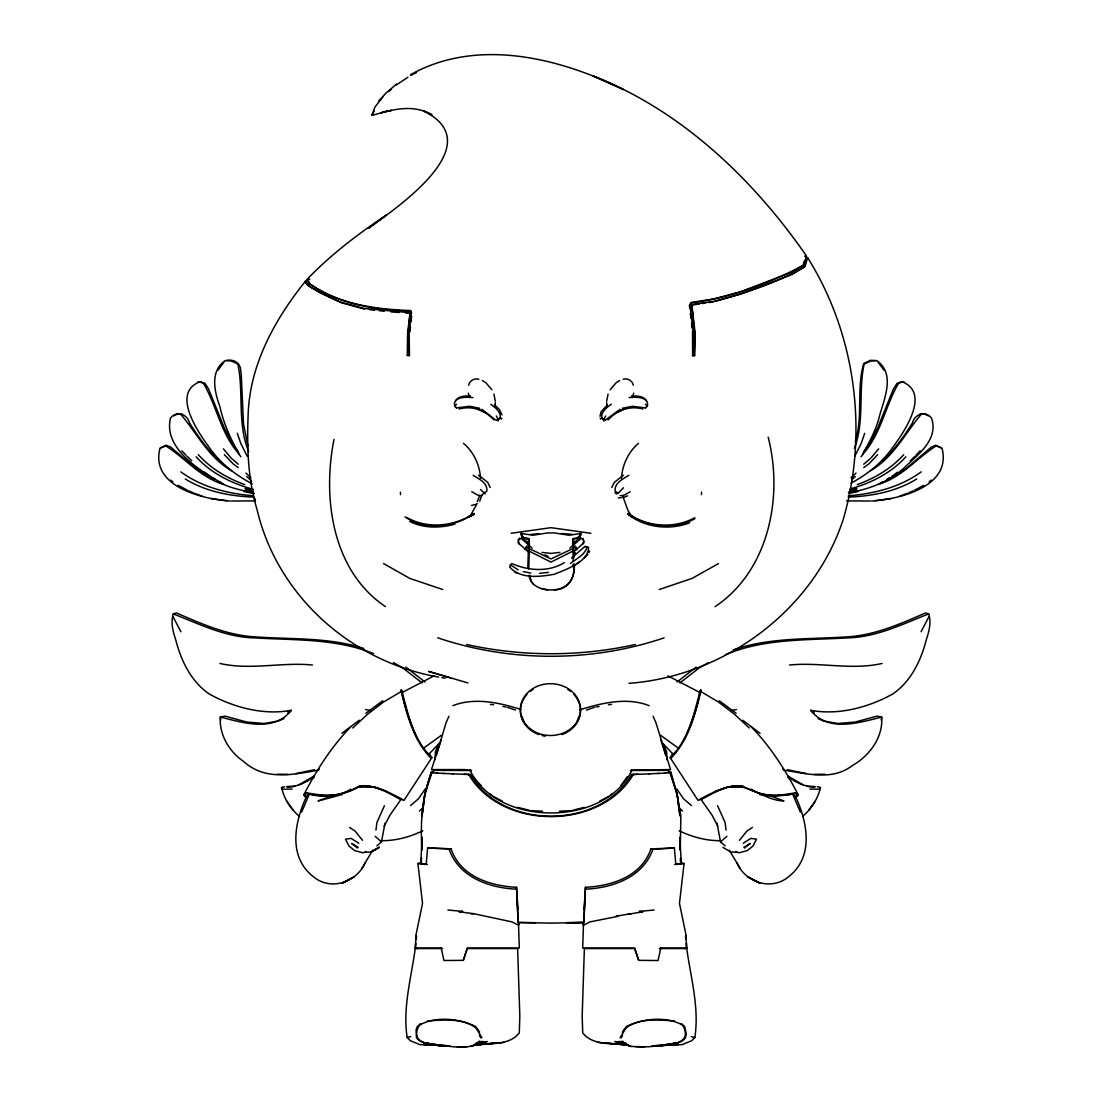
<?xml version="1.0" encoding="UTF-8"?>
<svg xmlns="http://www.w3.org/2000/svg" width="1102" height="1102" viewBox="0 0 1102 1102"><rect width="100%" height="100%" fill="white"/><g stroke="black" fill="none" stroke-linecap="round" stroke-linejoin="round"><path stroke-width="1.5" d="M685.72 939.014L685.499 935.984L686.229 935.984L679.479 903.406L684.067 863.555L675.815 864.519L674.396 848.03L650.924 848.871C641.626 876.476 611.844 885.953 585.438 887.303L583.826 922.498L551 923.118L518.174 922.498L516.562 887.303C490.156 885.953 460.374 876.476 451.076 848.871L427.604 848.03L426.185 864.519L417.933 863.555L422.521 903.406L415.771 935.984L416.501 935.984L416.28 939.014M371.953 115.324L374.942 107.018L382.807 97.004M599.97 416.294L601.155 411.625L607.477 404.806M813.937 711.341L813.923 713.256L810.728 710.322C838.581 715.46 868.307 707.498 892.772 693.985C911.092 681.394 921.107 660.332 926.41 639.325C929.165 630.978 931.41 622.492 928.738 613.91L925.542 612.946C899.852 624.104 873.569 635.826 845 636.984C807.642 639.394 769.251 637.411 733.34 649.877M340.325 302.044L363.701 308.436L410.082 312.692L407.588 333.272L407.272 355.381L409.489 355.629L409.131 333.272L411.501 312.692L410.343 310.516C375.052 309.331 338.686 304.166 309.111 283.352L306.921 279.495C330.628 254.782 358.109 233.886 386.568 214.931L368.412 228.307C398.607 206.542 490.652 143.783 423.471 110.93L431.943 114.773C412.988 103.781 392.353 109.442 372.517 115.324M527.817 568.384L528.381 549.939M528.726 568.935L529.346 550.063L528.836 539.126L527.651 538.423L529.139 538.782L529.401 545.035M407.823 355.519L408.126 333.644L410.082 312.692M528.409 548.286L528.547 539.994L527.651 538.423M692.593 352.612L692.524 331.426M804.625 256.132L807.628 257.634L805.08 266.45L792.118 274.467L740.296 294.206L714.316 301.19L691.78 304.634L695.307 334.223L694.728 355.381L692.538 355.877L693.447 334.223L689.935 304.744L691.491 302.389L714.055 298.89L739.952 291.934L791.126 272.511L804.116 264.769L806.361 255.774C752.859 178.744 681.022 110.145 592.532 75.721L623.319 89.537C559.141 57.662 477.18 37.551 410.867 74.495M584.57 900.196L584.101 909.673M421.818 850.234L422.231 837.272L420.675 863.541L421.529 858.031M421.708 849.449C420.799 823.139 421.033 796.512 432.08 771.937L431.006 772.323L424.862 794.556L422.066 815.893L424.959 793.688M694.191 355.781L694.756 334.705L691.78 304.634M252.275 483.93C235.456 474.907 220.056 463.171 209.187 447.288C197.726 431.764 171.251 393.207 199.627 381.871L203.553 383.441C216.791 406.101 221.158 434.698 239.368 454.396C230.924 439.877 223.527 423.32 219.849 406.418C214.408 391.72 209.752 371.016 225.166 360.616L231.158 360.933L237.839 364.018C243.941 392.546 237.068 423.76 248.708 451.655M421.419 863.197L421.515 859.946M572.599 545.035L572.861 538.782L574.349 538.423M701.437 494.646L701.561 492.208M434.946 759.884L435.4 751.729L438.706 744.029M606.679 401.238L608.07 394.075M415.647 948.078L415.964 943.546M416.322 935.984L414.999 948.078L441.213 948.078L443.941 960.517L463.295 960.352L467.372 948.078L519.29 948.078L518.587 925.652M621.459 478.268C622.272 465.016 628.278 451.889 638.54 443.321M583.413 925.652L582.71 948.078L634.628 948.078L638.705 960.352L658.059 960.517L660.787 948.078L687.001 948.078L685.678 935.984M319.263 768.962L318.382 770.202C293.104 774.623 264.948 781.029 243.487 761.372C229.133 751.564 219.133 734.731 220.304 717.058C243.019 722.678 273.792 732.692 291.272 710.322C263.419 715.46 233.693 707.498 209.228 693.985C190.908 681.394 180.893 660.332 175.59 639.325C172.835 630.978 170.59 622.492 173.262 613.91L176.458 612.946C202.148 624.104 228.431 635.826 257 636.984C292.664 639.435 329.264 637.3 363.729 648.431M585.438 887.303L583.922 922.098L582.972 925.005L583.605 924.179M481.932 409.31L495.211 419.71L497.002 420.344L500.005 418.581C501.837 412.341 495.115 407.423 490.734 404.241M409.861 331.95L410.454 326.867M411.046 321.784L411.638 316.701M375.961 830.123L376.898 822.56L384.419 805.755M436.42 754.994L446.158 722.444L448.941 716.259M384.942 823.318L381.485 841.928L376.884 845.881M334.016 439.436C322.252 498.049 332.184 570.877 385.438 606.61M494.77 406.363L495.418 402.629M881.187 719.909L881.696 717.058L876.903 716.135L855.235 722.044L837.878 723.477L823.745 721.039L818.083 718.642M819.681 787.338L820.494 787.682C817.753 798.785 811.347 809.13 802.545 816.458M580.038 536.66L581.181 534.208L580.602 533.024L579.804 536.908L574.101 538.685M672.936 753.424L670.154 757.653L671.104 758.135C688.681 739.828 695.5 714.096 701.037 689.948L699.357 693.227M481.918 495.129L479.701 501.121M855.248 441.819C863.293 416.391 856.295 388.414 863.761 363.453L870.387 360.354L875.759 360.506M654.74 1045.757L682.124 1044.627L691.629 1040.729L694.839 1037.492C699.453 1007.917 690.789 977.846 686.753 948.56L659.478 948.56L660.787 948.078M804.281 260.954L803.165 265.43C768.301 283.682 730.185 297.871 690.899 303.009L689.397 305.35L689.783 308.615M468.653 385.259C469.466 380.755 474.494 377.793 478.833 379.281M611.775 487.497L614.379 482.263L623.429 475.224M632.507 397.547L633.705 393.18M806.664 258.336L804.143 267.125C776.745 283.049 745.737 292.788 715.294 301.356M929 616.597L921.093 631.735M684.025 1038.635C686.877 1033.731 684.852 1027.422 681.05 1023.579L684.604 1026.375L686.27 1033.979L685.527 1037.753L683.529 1039.944L678.171 1042.382M479.769 495.39L477.318 501.52M424.862 794.556L432.08 771.937M518.395 924.179L519.028 925.005L518.078 922.098L516.562 887.303M854.367 448.39C864.767 421.363 858.1 391.43 864.161 364.018L870.842 360.933L876.834 360.616C895.582 373.867 884.314 398.387 879.548 415.853C876.324 429.505 869.037 442.605 862.632 454.396C880.842 434.698 885.209 406.101 898.447 383.441L902.373 381.871C930.749 393.207 904.274 431.764 892.813 447.288C882.206 462.675 867.398 474.342 851.047 483.144M463.295 960.352L467.372 948.078M864.657 433.375L861.213 443.417L854.67 456.476M441.323 739.414L431.447 769.568L464.424 769.568L471.477 770.532L433.279 770.326L433.623 771.992L432.576 772.378L433.857 772.736M213.912 479.48L196.087 468.708L170.342 446.778L166.03 445.401L160.038 448.142C149.776 486.602 202.603 499.22 230.208 501.066M582.435 539.773L583.096 538.479M501.451 419.063L501.768 418.209M384.212 826.114L389.97 815.122L400.88 799.57C387.987 792.848 374.184 783.839 359.004 786.897C343.659 795.121 326.591 798.812 309.29 794.156L301.645 812.105M588.936 552.681L589.653 550.986M575.024 545.972L576.828 549.154L551 562.103L525.172 549.154L526.976 545.972M477.138 503.545L469.59 517.1M521.962 536.66L520.819 534.208L521.398 533.024L522.196 536.908L528.836 539.126M683.929 740.213C691.56 724.289 697.29 707.401 700.61 690.059L700.032 690.747M580.382 535.035L577.283 538.134M472.923 515.35L474.039 513.518L468.185 516.797M305.461 796.65L303.932 794.597C316.453 770.202 331.385 746.784 350.56 727.044M372.641 850.221L361.635 868.844M674.396 848.03L652.907 849.243C643.113 877.109 613.167 887.813 586.03 889.149M473.157 515.075L474.039 513.518C454.63 527.5 425.096 531.219 405.013 516.824M621.17 1037.932L622.602 1035.439M425.152 789.073L418.471 798.743L410.55 805.59M583.041 543.989L584.101 542.17M672.509 754.002L673.281 754.347C688.957 737.513 693.929 714.041 699.701 692.442L667.95 675.87M371.953 114.856L374.212 111.082M217.893 370.286L223.83 362.338M627.327 776.621L620.894 785.533M625.413 1028.841L620.095 1037.74M429.064 753.424L431.846 757.653L403.979 800.369C390.26 792.848 375.203 784.225 359.1 786.153C343.163 795.492 324.828 798.013 306.811 793.316L304.042 795.038L306.315 798.082M455.484 400.825C458.404 395.783 465.32 395.921 470.43 395.893M898.447 383.441L896.821 383.634L893.364 389.089L877.729 427.824L869.933 442.742L863.761 451.82M226.241 360.506C229.739 359.224 237.013 360.891 237.839 364.018M653.059 716.259L655.842 722.444L670.553 769.568L632.011 770.133C604.846 827.216 497.071 827.299 469.989 770.133M622.382 1032.147L626.349 1026.513C642.989 1018.51 665.002 1016.085 681.835 1024.626L681.05 1023.579M637.92 774.155L631.625 774.582C599.681 830.013 502.319 830.013 470.375 774.582L464.08 774.155M633.43 774.265C600.576 830.688 501.424 830.688 468.57 774.265M605.687 415.977L603.744 419.38L604.998 420.344L620.068 409.31M739.47 840.303L746.949 831.046L752.446 827.437M365.093 862.88C356.566 882.509 330.696 891.022 313.671 876.93C287.443 856.833 294.647 821.775 306.755 795.864L309.29 794.156M610.109 389.819L616.073 382.807L619.6 380.521M808.606 810.342L815.384 800.934M423.829 1042.382L418.471 1039.944L416.473 1037.753L416.088 1029.709L417.396 1026.375L420.95 1023.579L420.165 1024.626C436.998 1016.085 459.011 1018.51 475.651 1026.513L479.618 1032.147M861.103 456.71L862.838 454.382M795.685 798.082L797.958 795.038L795.189 793.316C777.172 798.013 758.837 795.492 742.9 786.153C726.797 784.225 711.74 792.848 698.021 800.369L670.154 757.653M308.629 280.845L305.447 281.203C275.224 318.809 250.264 363.701 248.225 412.892C246.834 445.47 247.578 478.543 257.152 509.978C277.594 596.526 351.869 661.861 438.527 677.069M796.539 796.65L798.068 794.597C785.547 770.202 770.615 746.784 751.44 727.044M420.95 1023.579C417.148 1027.422 415.123 1033.731 417.975 1038.635M878.611 448.845L870.911 458.033L863.706 464.245M525.172 549.154L526.081 548.038M587.793 554.361L584.294 557.915M877.633 454.644L868.831 463.887L863.775 467.592M624.283 1029.695C637.121 1017.242 658.046 1020.19 674.438 1020.838M573.591 548.286L573.453 539.994L574.638 538.713M378.895 100.792L386.265 92.802L396.596 84.041M916.024 455.14L920.17 450.814M434.05 675.87L402.299 692.442C408.071 714.041 413.043 737.513 428.719 754.347L440.318 742.266M622.382 408.236L632.355 406.294L645.496 407.892L647.411 405.949C649.34 396.651 635.207 396.789 629.146 397.602M478.833 1042.189L474.838 1044.792L479.756 1041.032M910.28 460.788L914.991 456.214M903.723 454.685C891.187 468.612 874.795 478.227 857.301 484.591M851.061 477.813L856.006 473.075M905.899 456.779C891.091 473.033 871.103 483.186 850.083 488.889M848.747 492.787C868.996 489.219 889.052 481.877 904.287 467.675C917.718 454.713 938.835 439.863 931.562 418.264C925.873 410.261 914.839 413.856 912.456 422.837C903.695 437.012 893.791 450.663 881.269 461.793M352.764 727.981L367.297 714.44L383.51 702.029L401.266 691.505L400.963 689.948L402.643 693.227M291.272 710.322L288.077 713.256L288.063 711.341M851.626 479.866L855.276 476.532M681.546 1040.798L684.328 1038.318M725.116 845.881L720.515 841.928L726.852 836.294M623.498 487.745L618.332 493.076L616.748 493.944L614.999 492.801M676.986 682.028L696.12 667.123M679.934 682.909L699.067 668.005L708.531 662.591M921.451 414.104C905.017 433.196 893.323 457.853 870.332 470.774M584.129 924.964L589.804 921.947L618.305 916.244L616.101 916.148L642.852 911.85L639.27 911.368L654.12 910.032M471.146 516.246L473.543 514.152L469.19 516.893M419.435 811.031L423.196 807.766M564.431 562.599C548.369 572.448 528.271 570.767 511.686 563.521L509.62 566.924C520.061 579.321 540.076 576.842 554.458 574.238C565.684 569.569 588.909 561.731 588.509 547.295L584.831 546.482L571.525 558.135M572.737 543.713L579.941 537.748M388.593 91.535L391.224 89.317M500.322 417.699L498.256 419.38L496.313 415.977M881.862 482.759L882.633 482.139M715.129 606.61C768.865 570.698 783.508 496.768 768.163 437.177M573.577 554.292L575.423 552.805M929.151 481.781L931.273 480.086M744.456 848.044L750.31 843.429L743.933 847.273M579.294 537.445L575.327 538.782M609.709 795.672L611.968 793.936M569.844 548.066L581.622 538.107M573.371 552.171L582.6 543.906L583.964 540.82L582.889 539.03M253.253 492.787C243.776 490.858 225.111 486.808 220.235 482.139C198.553 469.824 163.468 447.798 170.438 418.264C176.127 410.261 187.161 413.856 189.544 422.837C198.305 437.012 208.209 450.663 220.731 461.793M341.895 733.326L359.224 720.24M576.966 563.659L579.597 561.676M892.165 476.188L897.496 472.235M365.823 713.283L382.766 700.734M379.102 847.369L371.181 852.039L379.102 847.369L371.181 852.039L365.492 852.218M519.565 539.773L519.111 539.03L521.26 538.479L532.156 548.066M423.375 748.327L441.227 735.406M743.23 843.237L750.848 838.402L756.523 839.159L752.942 846.129L747.321 850.606L738.905 852.838L736.136 851.474M314.235 775.987L298.89 784.803M611.266 404.241C606.885 407.423 600.163 412.341 601.995 418.581L603.744 419.38L601.678 417.699M570.505 563.411C576.429 558.659 585.066 554.816 587.187 546.881L584.831 546.482M310.53 779.541L314.373 776.924M573.109 566.276L575.685 564.527M396.472 84.868L407.85 77.305M921.176 471.876C900.127 487.277 874.093 493.751 848.457 495.776L848.416 497.085C872.123 496.148 896.27 491.63 916.699 478.971M624.517 408.814L617.423 412.355M456.572 404.255L454.589 405.949L456.503 407.892L469.645 406.294L479.618 408.236M303.932 794.597L306.714 792.875C321.233 795.217 337.832 798.179 350.712 789.156M628.843 475.265C623.085 478.943 613.952 483.062 615.178 491.34L618.332 493.076M431.199 1044.724L439.436 1045.481L437.081 1045.275C450.029 1045.674 464.562 1050.027 476.615 1044.062M630.206 491.712L625.674 494.343A9.615 8.885 64.6 0 1 620.109 495.556M299.455 816.458C291.204 809.447 284.591 799.777 282.029 789.17L292.099 789.087M608.056 419.972C616.955 410.261 629.931 405.357 642.893 408.994M886.917 479.218L889.548 477.703M923.765 485.335L914.481 490.28M452.881 705.666C474.452 697.139 499.523 702.608 520.984 709.536M447.26 1045.757L419.876 1044.627L410.371 1040.729L407.161 1037.492L410.784 1036.624M681.945 1041.17L675.678 1043.787L668.28 1044.93L672.812 1044.531M718.504 563.549L692.152 578.371L659.244 589.529M422.796 830.798C409.903 836.969 395.673 840.909 381.306 840.674M694.852 518.711C674.272 530.048 646.626 527.83 627.961 513.532L628.843 515.157M699.674 799.777L705.817 796.567M519.772 538.024L519.111 539.03M694.825 517.72C675.361 528.368 650.084 527.224 631.239 515.598M599.653 801.14L608.579 796.553M470.761 515.419C451.724 526.715 426.763 528.684 407.175 517.72M417.933 863.555L420.716 862.659M431.846 757.653L430.896 758.135C413.608 740.268 406.913 715.088 401.266 691.505M888.088 479.48L905.913 468.708L931.658 446.778L935.97 445.401L941.962 448.142C952.224 486.602 899.397 499.22 871.792 501.066M309.001 780.299L301.369 784.073L292.953 786.759L287.278 787.269M627.493 495.845L623.47 497.525M365.864 851.474L363.095 852.838L354.679 850.606L349.058 846.129L345.477 839.159L351.152 838.402L358.77 843.237M410.688 75.404L416.556 72.567M575.933 547.102L551 558.948L526.067 547.102M605.37 420.248L603.552 420.84M428.719 754.347L429.491 754.002M173.565 415.798L177.27 414.145L181.844 413.925M909.04 492.649L913.117 490.872M283.917 718.642L278.255 721.039L264.122 723.477L246.765 722.044L225.097 716.135L220.304 717.058L220.813 719.909M284.729 786.608L281.506 787.682L282.029 789.17M281.506 787.682L282.319 787.338M896.821 383.634L900.899 381.926L904.287 382.077M503.958 1042.409L475.251 1045.068C489.687 1042.726 509.138 1046.018 519.276 1032.891L519.827 1016.223L517.623 948.56L467.344 948.56M936.631 445.607C917.057 457.798 901.588 477.662 878.349 484.384L882.537 482.001M330.49 796.278L318.023 800.989L342.378 794.514M476.243 504.344L471.463 505.446M899.866 496.12L907.676 493.241M714.757 791.691L726.934 787.2L735.392 785.85L742.831 786.484M725.35 654.726C764.182 638.375 806.829 640.262 848.003 637.879C876.765 637.094 902.662 624.035 928.738 613.91M689.618 522.816C670.484 530.117 647.453 527.996 630.509 516.204M759.622 794.514L771.51 796.278L783.977 800.989C764.127 800.658 748.189 782.062 728.05 787.269C718.449 789.955 709.853 794.914 701.12 799.57L712.03 815.122L717.788 826.114M586.443 710.06L594.419 707.346M477.703 1043.112L482.704 1041.418L477.91 1042.575M645.496 407.892L647.411 405.949L645.428 404.255M664.12 637.838C591.485 662.454 510.364 662.385 437.728 637.81M580.258 533.547L569.031 535.241L554.623 532.955L547.377 532.955L532.969 535.241L521.742 533.547M166.719 445.401L160.589 447.949M668.143 772.736L669.424 772.378L668.377 771.992L668.721 770.326L630.523 770.532L632.011 770.133M670.994 772.323L669.92 771.937L677.041 793.688L679.934 815.893L677.138 794.556L670.994 772.323L664.327 773.081M849.683 490.459L856.97 488.475L850.537 489.522M454.864 524.153C440.29 528.216 423.471 528.519 409.779 521.398M676.201 1042.974L665.388 1044.682M623.167 379.281C627.506 377.793 632.534 380.755 633.347 385.259M572.833 810.245L584.225 807.38M579.5 709.908C601.485 702.993 626.997 696.891 649.119 705.666M314.538 769.692L295.846 773.576M470.94 1046.432L473.764 1045.77M848.416 492.181L856.736 490.349L850.207 491.093M680.182 850.234L679.769 837.272L681.325 863.541L674.658 864.395M219.463 482.001L223.651 484.384C200.412 477.662 184.943 457.798 165.369 445.607M882.068 663.459C851.626 670.471 820.329 661.93 789.514 665.016M731.535 710.528L736.453 709.495M849.16 493.338L858.045 491.575M595.962 707.043L599.075 706.437M203.553 383.441L205.179 383.634L208.636 389.089L224.271 427.824L232.067 442.742L238.239 451.82M684.452 948.56L687.001 948.078M427.604 848.03L451.076 848.871M635.331 644.518C579.886 656.792 522.128 656.792 466.669 644.518M476.16 1043.498L487.139 1041.555L475.348 1043.608M559.94 552.419L551 553.411L542.06 552.419M554.278 589.873C568.398 590.162 575.754 576.456 574.156 563.811M891.105 498.545L875.208 500.652M691.188 305.226L699.219 304M702.429 303.518L705.638 303.022M708.848 302.54L713.669 301.796M736.907 862.88C745.434 882.509 771.304 891.022 788.329 876.93C814.557 856.833 807.353 821.775 795.245 795.864L792.71 794.156L771.51 796.278M511.149 533.272L551 527.679L590.851 533.272M548.507 572.393L539.539 573.315M539.112 533.671L530.93 534.415M608.414 704.743L611.596 704.385M824.751 774.224L814.13 774.362M670.801 1044.724L648.238 1046.79L635.551 1046.68M660.69 1045.66L662.894 1045.44L660.58 1045.66M474.59 1045.013L499.082 1042.685L473.75 1045.04M656.42 1046.073L658.665 1045.853M295.364 786.029L286.851 786.553M306.921 279.495L309.8 279.233M673.239 1043.401L678.129 1042.96L665.663 1044.655M359.169 786.484L366.608 785.85L375.066 787.2L387.243 791.691M629.049 683.323C724.262 676.297 814.158 609.971 843.595 518.271C868.362 431.323 855.703 334.305 807.628 257.634M471.036 913.889L473.695 913.682L512.196 921.947L517.871 924.964M631.625 774.582L649.822 773.797M657.839 773.452L665.787 773.053M693.089 355.478L694.728 355.381M809.901 789.087L819.971 789.17M618.236 497.815L621.487 497.677M559.417 811.196L571.208 810.659M197.713 382.077L201.101 381.926L205.179 383.634M652.963 1045.826L677.813 1044.737L652.122 1045.798M648.72 773.824L659.148 773.425M466.449 1046.68L457.358 1046.9M572.213 534.374L561.428 533.464M728.05 787.269L742.996 786.897M287.87 774.362L277.249 774.224M255.471 500.9L231.461 501.011M631.57 395.893C636.68 395.921 643.596 395.783 646.516 400.825M583.84 922.498L566.566 922.691L583.826 922.498M870.539 501.011L846.529 500.9M815.149 786.553L806.636 786.029M638.705 960.352L634.656 948.56L584.377 948.56L582.173 1016.223L582.724 1032.891C592.862 1046.018 612.313 1042.726 626.749 1045.068M518.174 922.498L535.434 922.691M427.562 1020.838C443.954 1020.19 464.879 1017.242 477.717 1029.695M644.642 1046.9L631.06 1046.432L625.385 1044.062M359.004 786.897L373.95 787.269M452.178 773.797L470.375 774.582L481.106 785.533M736.508 852.218L730.819 852.039L722.898 847.369M459.107 408.994C472.069 405.357 485.045 410.261 493.944 419.972M436.337 1044.655L423.871 1042.96L428.761 1043.401M442.852 773.425L453.28 773.824M312.486 665.016C281.671 661.93 250.374 670.471 219.932 663.459M449.878 1045.798L424.187 1044.737L449.037 1045.826M436.612 1044.682L425.799 1042.974M530.792 810.659L542.583 811.196M920.156 413.925L924.73 414.145L928.435 415.798M720.694 840.674C706.327 840.909 692.097 836.969 679.204 830.798M407.272 355.381L408.925 355.478M436.213 773.053L444.161 773.452M526.673 538.782L522.706 537.445M427.342 864.395L420.675 863.541M390.852 311.852L399.103 312.472M405.701 312.954L410.647 313.326M598.042 1042.409L628.25 1045.04M226.792 500.652L210.895 498.545M628.305 913.682L630.964 913.889M255.347 499.344L253.584 497.085C229.877 496.148 205.73 491.63 185.301 478.971M467.964 682.923L428.568 671.421L450.814 677.992M472.854 397.602C466.793 396.789 452.66 396.651 454.589 405.949L456.503 407.892M429.188 1044.531L433.72 1044.93L426.322 1043.787L420.055 1041.17M814.722 787.269L809.047 786.759L800.631 784.073L792.999 780.299M447.88 910.032L462.73 911.368L459.148 911.85L473.695 913.682M437.673 773.081L431.006 772.323M602.918 1042.685L627.41 1045.013M441.42 1045.66L439.106 1045.44L445.58 1046.073M369.459 309.634L374.391 310.172M379.336 310.709L384.267 311.246M253.432 491.285L245.264 490.349L253.584 492.181M490.404 704.385L493.586 704.743M691.216 1036.624L694.839 1037.492M941.411 447.949L935.281 445.401M515.97 889.149C488.833 887.813 458.887 877.109 449.093 849.243M530.82 573.026L523.257 571.635M541.95 588.633C559.32 593.427 577.214 584.831 573.219 564.183M253.074 489.784L245.03 488.475L252.317 490.459M424.146 524.593L427.053 525.062M806.154 773.576L787.462 769.692M547.722 589.873C539.443 589.226 529.718 584.515 529.153 575.148M441.888 677.634L445.236 678.212M626.652 1043.608L614.861 1041.555L625.84 1043.498M498.448 420.84L496.63 420.248M650.924 848.871L652.907 849.243M414.999 948.078L417.548 948.56M502.925 706.437L506.038 707.043M243.955 491.575L254.314 493.641M173.262 613.91C199.338 624.035 225.235 637.094 253.997 637.879C294.069 640.317 335.545 638.251 373.523 653.596M365.547 709.495L370.465 710.528M628.236 1045.77L631.06 1046.432M526.109 538.41L527.362 538.713M624.09 1042.575L619.296 1041.418L627.162 1044.792L623.167 1042.189M517.775 807.38L529.167 810.245M681.284 862.659L684.067 863.555M364.528 309.097L341.207 302.719L319.979 292.677L308.574 285.831L306.37 281.974M820.494 787.682L817.271 786.608M253.377 489.357C231.888 483.544 211.24 473.474 196.101 456.779M442.77 589.529L409.71 578.371L383.537 563.549M507.581 707.346L515.557 710.06M484.577 412.355L477.497 408.814M194.324 493.241L202.134 496.12M441.213 948.078L442.522 948.56L415.247 948.56C411.211 977.846 402.547 1007.917 407.161 1037.492M244.699 484.591C227.205 478.227 210.813 468.612 198.277 454.685M514.868 572.131L517.306 573.123M524.717 538.134L522.885 537.266M188.883 490.872L192.96 492.649M358.067 847.273L351.69 843.429L357.544 848.044M518.174 569.872L510.102 564.665M680.485 859.946L681.325 863.541M544.994 554.857L547.997 556.345M803.11 784.803L787.765 775.987M187.519 490.28L178.235 485.335M493.42 796.553L502.347 801.14M396.183 796.567L402.326 799.777M751.288 789.156C764.168 798.179 780.767 795.217 795.286 792.875L798.068 794.597M485.252 493.944L480.5 489.508M522.059 537.748L529.263 543.713M393.469 662.591L402.933 668.005L422.066 682.909M212.452 477.703L215.083 479.218M471.794 491.712L476.339 494.343A9.615 8.885 -64.5 0 0 481.891 495.556L483.668 493.076L486.822 491.34C488.048 483.062 478.915 478.943 473.157 475.265M700.734 691.505L718.49 702.029L734.703 714.44L749.236 727.981M478.571 475.224L487.621 482.263L490.225 487.497M482.4 380.521L485.927 382.807L491.891 389.819M349.554 827.437L355.051 831.046L362.53 840.303M180.824 471.876C201.873 487.277 227.907 493.751 253.543 495.776L253.584 497.085M787.627 776.924L791.47 779.541M405.88 667.123L425.014 682.028M660.773 735.406L678.625 748.327M238.225 467.592L233.169 463.887L224.367 454.644M719.234 700.734L736.177 713.283M204.504 472.235L209.835 476.188M742.776 720.24L760.104 733.326M528.629 552.171L519.4 543.906L518.023 539.746M490.032 793.936L492.291 795.672M231.668 470.774C208.705 457.853 196.969 433.21 180.549 414.104M632.81 517.21L627.961 513.532M691.45 805.59L683.529 798.743L676.848 789.073M170.727 480.086L172.849 481.781M238.294 464.245L231.089 458.033L223.389 448.845M494.522 404.806L499.33 409.448L502.03 414.875M678.804 807.766L682.565 811.031M375.148 836.294L381.485 841.928M417.672 1038.318L420.454 1040.798M246.724 476.532L251.587 480.982M630.854 516.452L628.457 514.221L629.077 515.46M219.436 482.097L220.138 482.759M463.46 443.321C473.722 451.889 479.728 465.016 480.541 478.268M245.994 473.075L250.939 477.813M187.009 456.214L191.72 460.788M622.244 1041.032L624.297 1043.112M661.682 742.266L673.281 754.347M181.83 450.814L185.976 455.14M810.728 710.322C828.208 732.692 858.981 722.678 881.696 717.058C883.184 737.569 869.409 755.889 852.204 765.656C831.872 781.304 806.127 773.26 783.618 770.202L782.737 768.962M878.17 362.338L884.107 370.286M410.343 310.516L410.894 311.163C375.727 310.034 339.54 304.744 310.048 284.082L307.844 280.28M401.968 690.747L401.39 690.059C404.709 707.401 410.44 724.289 418.071 740.213M575.919 548.038L576.828 549.154M239.162 454.382L240.897 456.71M533.671 584.583L531.233 581.305L529.883 575.478M286.616 800.934L293.394 810.342M481.905 1037.74L476.587 1028.841M632.41 517.1L628.085 510.749L622.644 495.886M740.365 868.844L729.359 850.221M180.907 631.735L173 616.597M517.899 542.17L518.959 543.989M479.398 1035.439L480.83 1037.932M238.239 363.453L240.374 367.531L241.269 374.79L243.501 423.884L248.046 446.572M247.33 456.476L240.787 443.417L237.343 433.375M521.618 535.035L522.431 536.702M717.581 805.755L725.102 822.56L726.039 830.123M800.355 812.105L792.71 794.156M663.294 744.029L666.6 751.729L667.054 759.884M600.232 418.209L600.549 419.063M660.677 739.414L665.58 754.994M573.453 539.994L573.164 539.126L573.178 561.014M669.92 771.937L677.138 794.556M493.93 394.075L495.321 401.238M468.295 393.18L469.493 397.547M720.515 841.928L717.058 823.318M606.582 402.629L607.23 406.363M677.041 793.688L680.843 815.618L680.292 849.449M690.375 313.505L690.954 318.395M691.546 323.285L692.125 328.176M517.899 909.673L517.43 900.196M686.036 943.546L686.353 948.078M400.439 492.208L400.563 494.646M573.619 549.939L573.977 557.681M680.471 858.031L680.581 863.197M340.793 302.168A169.777 12.274 18.9 0 1 305.419 281.189M573.949 694.48A30.071 25.911 0 0 1 561.965 734.579M545.421 736.177A30.071 25.911 0 0 1 542.101 735.53M538.947 734.579A30.071 25.911 0 0 1 526.949 694.48M530.393 691.34A30.071 25.911 0 0 1 533.037 689.521M567.861 689.521A30.071 25.911 0 0 1 570.505 691.34M578.825 716.438A28.927 24.919 0 0 1 577.186 721.107M523.726 721.107A28.927 24.919 0 0 1 522.072 716.438M354.293 876.682L342.378 883.115L354.293 876.682M385.108 111.591L381.278 112.803L385.108 111.591M391.306 110.462L385.039 111.701L391.306 110.462M759.622 883.115L747.707 876.682L759.622 883.115M526.591 725.364A30.071 25.911 0 0 0 578.233 719.51A30.071 25.911 0 0 0 546.523 683.915A30.071 25.911 0 0 0 526.591 725.364"/></g></svg>
